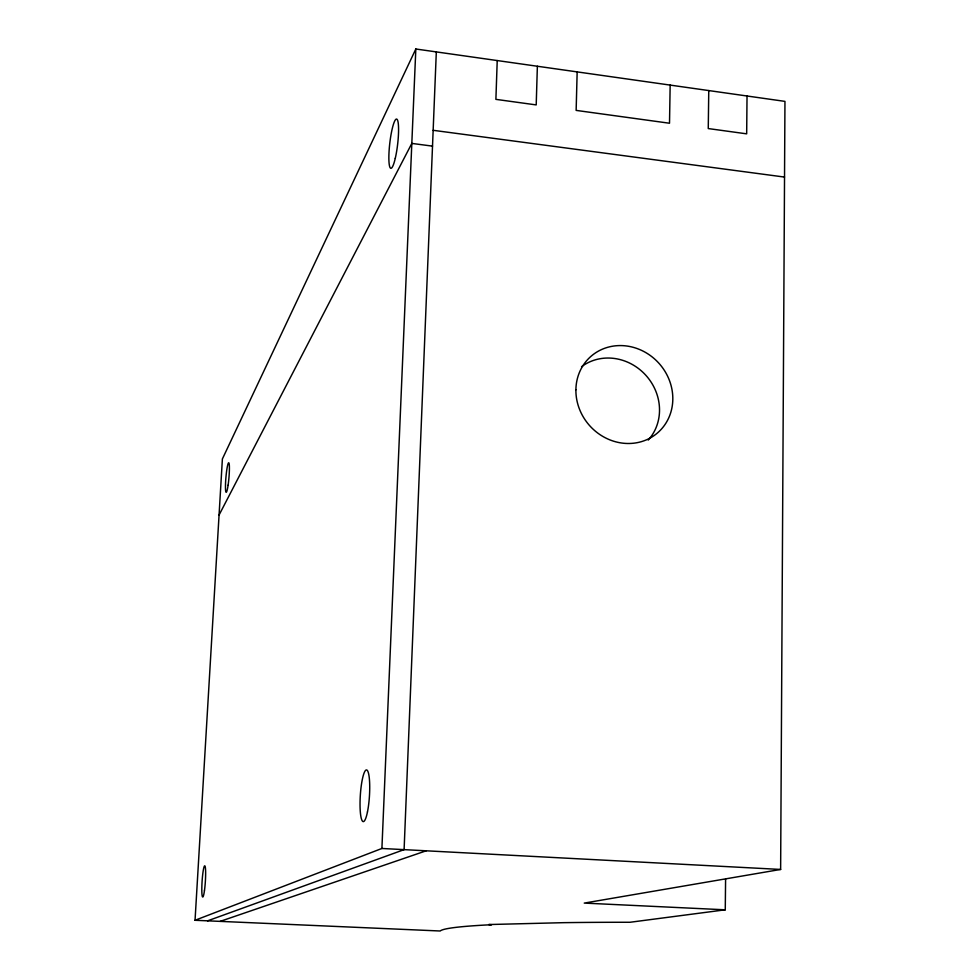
<?xml version="1.0" encoding="UTF-8"?>
<svg xmlns="http://www.w3.org/2000/svg" width="980" height="980" viewBox="0 0 980 980"><rect width="100%" height="100%" fill="white"/><g stroke="black" fill="none" stroke-linecap="round" stroke-linejoin="round"><path stroke-width="1.47" d="M725.261 909.808L584.239 903.095L780.631 869.444L784.956 101.381L415.826 49L222.387 458.946L195.044 920.281L440.216 931A388.313 16.782 1.5 0 1 489.988 924.789L491.58 924.716L488.787 924.544L563.696 922.67A388.313 16.782 1.5 0 1 625.056 922.266L630.054 922.266L725.261 909.808L725.592 879.195M747.03 95.991L746.674 133.844L708.258 128.564L708.761 90.564M670.161 85.088L669.511 123.235L576.142 110.397L577.159 71.895M537.371 66.248L536.207 104.909L495.892 99.36L497.228 60.552M436.321 51.903L404.103 849.636L207.613 920.833M195.044 920.281L381.906 848.472L415.826 49M219.055 515.063L411.821 143.411L432.511 146.13M220.157 921.372L426.202 850.799M381.906 848.472L780.631 869.444M433.148 130.303L784.527 177.074M581.557 366.692A49.772 45.852 48.4 0 1 645.771 375.205A49.772 45.852 48.4 0 1 648.245 440.069M575.897 389.758A50.727 46.611 48.5 0 0 648.001 439.126A50.727 46.611 48.5 0 0 649.164 354.723A50.727 46.611 48.5 0 0 575.897 389.758M395.271 158.319A24.77 3.957 -83.4 0 0 396.912 119.205A24.77 3.957 -83.4 0 0 388.962 153.407A24.77 3.957 -83.4 0 0 395.271 158.319M228.107 485.161A14.896 1.531 -85.1 0 0 228.695 462.768A14.896 1.531 -85.1 0 0 225.486 484.892A14.896 1.531 -85.1 0 0 228.107 485.161M204.44 890.747A15.594 1.629 -86.3 0 0 204.93 865.965A15.594 1.629 -86.3 0 0 201.831 887.537A15.594 1.629 -86.3 0 0 204.44 890.747M367.463 811.942A25.872 4.569 -86.4 0 0 367.145 770.243A25.872 4.569 -86.4 0 0 360.04 805.131A25.872 4.569 -86.4 0 0 367.463 811.942"/></g></svg>
